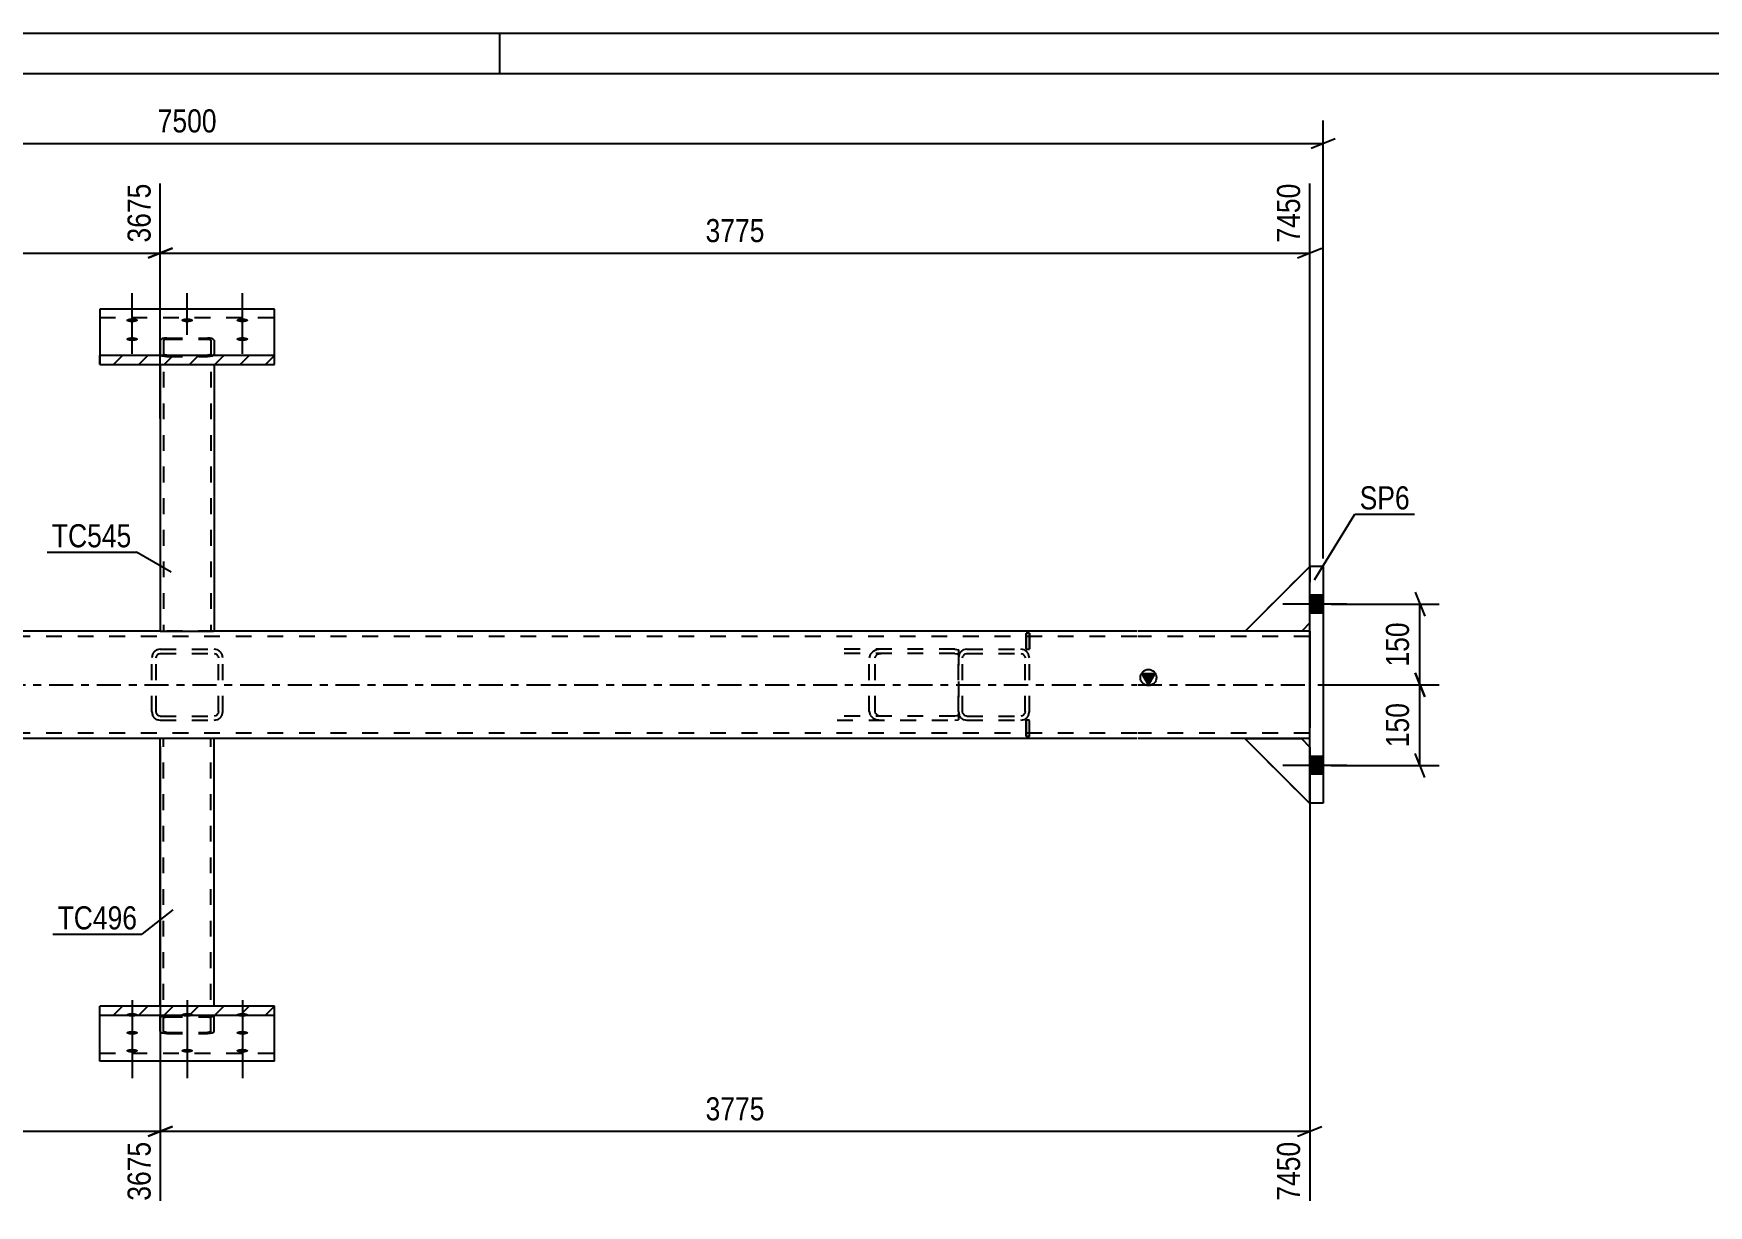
# Model space of a CAD drawing. Header units: millimetres. Extents: x 0 to 841, y 0 to 594.
# Drawn here: x 153.2 to 360.8, y 448.7 to 594 of the extents above; entities that cross this region are included whole.
import ezdxf

# ---------------------------------------------------------------- set-up
doc = ezdxf.new("R2010")
doc.units = ezdxf.units.MM
doc.linetypes.add('DXK_LINE_DOT2', pattern=[3.9198, 1.9599, -1.9599])
doc.linetypes.add('DXK_LINE_DOT3', pattern=[5.9187, 2.979, -0.9799, 0.9799, -0.9799])
doc.styles.add('Arial Narrow', font='ARIALN.TTF', dxfattribs={"height": 0.2})

# ---------------------------------------------------------------- blocks, each defined once
blk = doc.blocks.new('Unknown-761543589-1133 - 10020')
at = {"color": 5, "linetype": 'Continuous'}
for p, q in [((841, 594), (0, 594)), ((211, 589), (211, 594)), ((836, 589), (5, 589))]:
    blk.add_line(p, q, dxfattribs=at)
blk = doc.blocks.new('Part-761543589-1752 - 1733')
at = {"color": 2, "linetype": 'Continuous'}
for p, q in [((311.39, 498.57), (311.39, 527.91)), ((313.06, 527.91), (311.39, 527.91)), ((313.06, 527.91), (313.06, 498.57)), ((313.06, 498.57), (311.39, 498.57))]:
    blk.add_line(p, q, dxfattribs=at)
blk = doc.blocks.new('Part-761543589-1845 - 1733')
at = {"linetype": 'Continuous'}
h = blk.add_hatch(dxfattribs=at)
h.set_pattern_fill('', scale=0.7, style=0, pattern_type=0)
h.set_pattern_definition([(45, (183.0594, 554.0732), (-1.57154, 1.57154), [])])
h.paths.add_polyline_path([(183.06, 552.94), (183.06, 554.07), (161.39, 554.07), (161.39, 552.94)])
at = {"color": 2, "linetype": 'Continuous'}
for p, q in [((161.39, 559.81), (161.39, 554.07)), ((183.06, 559.81), (161.39, 559.81)), ((183.06, 554.07), (183.06, 559.81)), ((161.39, 552.94), (161.39, 554.07)), ((183.06, 554.07), (161.39, 554.07)), ((161.39, 552.94), (183.06, 552.94)), ((183.06, 552.94), (183.06, 554.07))]:
    blk.add_line(p, q, dxfattribs=at)
at = {"color": 7, "linetype": 'DXK_LINE_DOT2'}
for p, q in [((161.39, 558.8), (183.06, 558.8)), ((161.39, 554.07), (161.39, 552.94)), ((183.06, 552.94), (183.06, 554.07))]:
    blk.add_line(p, q, dxfattribs=at)
blk = doc.blocks.new('Part-761543589-1775 - 1733')
at = {"color": 7, "linetype": 'DXK_LINE_DOT2'}
for p, q in [((268.89, 517.64), (268.48, 517.56)), ((268.69, 517.06), (268.89, 517.11)), ((268.89, 517.64), (275.56, 517.64)), ((268.89, 517.11), (275.56, 517.11)), ((275.97, 517.56), (275.56, 517.64)), ((275.56, 517.11), (275.76, 517.06)), ((267.91, 516.98), (267.83, 516.57)), ((267.83, 509.91), (267.83, 516.57)), ((268.36, 516.57), (268.4, 516.78)), ((268.36, 509.91), (268.36, 516.57)), ((276.05, 516.78), (276.09, 516.57)), ((276.09, 509.91), (276.09, 516.57)), ((276.63, 516.57), (276.54, 516.98)), ((276.63, 509.91), (276.63, 516.57)), ((267.83, 509.91), (267.91, 509.5)), ((268.4, 509.7), (268.36, 509.91)), ((268.48, 508.92), (268.89, 508.84)), ((268.89, 509.37), (268.69, 509.41)), ((268.89, 509.37), (275.56, 509.37)), ((268.89, 508.84), (275.56, 508.84)), ((275.76, 509.41), (275.56, 509.37)), ((275.56, 508.84), (275.97, 508.92)), ((276.09, 509.91), (276.05, 509.7)), ((276.54, 509.5), (276.63, 509.91))]:
    blk.add_line(p, q, dxfattribs=at)
for centre, radius, start, end in [((268.89, 516.57), 1.07, 112.5, 157.5), ((268.89, 516.57), 0.533, 112.5, 157.5), ((275.56, 516.57), 0.533, 22.5, 67.5), ((275.56, 516.57), 1.07, 22.5, 67.5), ((268.89, 509.91), 1.07, 202.5, 247.5), ((268.89, 509.91), 0.533, 202.5, 247.5), ((275.56, 509.91), 0.533, 292.5, 337.5), ((275.56, 509.91), 1.07, 292.5, 337.5)]:
    blk.add_arc(centre, radius, start, end, dxfattribs=at)
blk = doc.blocks.new('Part-761543589-1790 - 1733')
at = {"color": 2, "linetype": 'Continuous'}
for p, q in [((168.89, 473.39), (168.89, 506.57)), ((175.56, 506.57), (168.89, 506.57)), ((175.56, 473.39), (175.56, 506.57))]:
    blk.add_line(p, q, dxfattribs=at)
at = {"color": 7, "linetype": 'DXK_LINE_DOT2'}
for p, q in [((169.29, 470.27), (169.29, 506.57)), ((175.04, 506.57), (175.07, 506.57)), ((175.07, 506.57), (175.13, 506.57)), ((175.13, 506.57), (175.16, 506.57)), ((175.16, 470.27), (175.16, 506.57)), ((168.89, 470.27), (168.89, 473.39)), ((168.95, 472.02), (168.89, 471.92)), ((169.13, 472.1), (168.95, 472.02)), ((169.39, 472.16), (169.13, 472.1)), ((169.29, 471.92), (169.32, 471.97)), ((169.32, 471.97), (169.41, 472.01)), ((169.69, 472.18), (169.39, 472.16)), ((169.41, 472.01), (169.54, 472.04)), ((169.54, 472.04), (169.69, 472.05)), ((169.69, 472.18), (174.76, 472.18)), ((169.69, 472.05), (174.76, 472.05)), ((175.07, 472.16), (174.76, 472.18)), ((174.76, 472.05), (174.91, 472.04)), ((174.91, 472.04), (175.04, 472.01)), ((175.04, 472.01), (175.13, 471.97)), ((175.33, 472.1), (175.07, 472.16)), ((175.13, 471.97), (175.16, 471.92)), ((175.5, 472.02), (175.33, 472.1)), ((175.56, 471.92), (175.5, 472.02)), ((175.56, 470.27), (175.56, 473.39)), ((168.89, 470.27), (168.95, 470.17)), ((168.95, 470.17), (169.13, 470.09)), ((169.13, 470.09), (169.39, 470.03)), ((169.32, 470.22), (169.29, 470.27)), ((169.41, 470.18), (169.32, 470.22)), ((169.39, 470.03), (169.69, 470.01)), ((169.54, 470.15), (169.41, 470.18)), ((169.69, 470.14), (169.54, 470.15)), ((169.69, 470.14), (174.76, 470.14)), ((169.69, 470.01), (174.76, 470.01)), ((174.91, 470.15), (174.76, 470.14)), ((174.76, 470.01), (175.07, 470.03)), ((175.04, 470.18), (174.91, 470.15)), ((175.13, 470.22), (175.04, 470.18)), ((175.07, 470.03), (175.33, 470.09)), ((175.16, 470.27), (175.13, 470.22)), ((175.33, 470.09), (175.5, 470.17)), ((175.5, 470.17), (175.56, 470.27))]:
    blk.add_line(p, q, dxfattribs=at)
blk = doc.blocks.new('Part-761543589-1840 - 1733')
at = {"color": 2, "linetype": 'Continuous'}
for p, q in [((303.39, 519.91), (311.39, 527.91)), ((310.39, 519.91), (303.39, 519.91)), ((311.39, 520.91), (310.39, 519.91))]:
    blk.add_line(p, q, dxfattribs=at)
at = {"color": 7, "linetype": 'DXK_LINE_DOT2'}
blk.add_line((311.39, 520.91), (311.39, 527.91), dxfattribs=at)
blk = doc.blocks.new('Bolt-761543589-1795 - 1733')
at = {"linetype": 'Continuous'}
for points in [[(165.39, 558.19), (165.24, 558.19), (165.09, 558.21), (164.96, 558.24), (164.85, 558.27), (164.76, 558.31), (164.7, 558.36), (164.66, 558.41), (164.66, 558.47), (164.7, 558.52), (164.76, 558.56), (164.85, 558.61), (164.96, 558.64), (165.09, 558.67), (165.24, 558.68), (165.39, 558.69), (165.55, 558.68), (165.69, 558.67), (165.82, 558.64), (165.94, 558.61), (166.03, 558.56), (166.09, 558.52), (166.12, 558.47), (166.12, 558.41), (166.09, 558.36), (166.03, 558.31), (165.94, 558.27), (165.82, 558.24), (165.69, 558.21), (165.55, 558.19)], [(172.23, 558.19), (172.07, 558.19), (171.93, 558.21), (171.8, 558.24), (171.68, 558.27), (171.59, 558.31), (171.53, 558.36), (171.5, 558.41), (171.5, 558.47), (171.53, 558.52), (171.59, 558.56), (171.68, 558.61), (171.8, 558.64), (171.93, 558.67), (172.07, 558.68), (172.23, 558.69), (172.38, 558.68), (172.52, 558.67), (172.66, 558.64), (172.77, 558.61), (172.86, 558.56), (172.92, 558.52), (172.96, 558.47), (172.96, 558.41), (172.92, 558.36), (172.86, 558.31), (172.77, 558.27), (172.66, 558.24), (172.52, 558.21), (172.38, 558.19)], [(179.06, 558.19), (178.91, 558.19), (178.76, 558.21), (178.63, 558.24), (178.51, 558.27), (178.42, 558.31), (178.36, 558.36), (178.33, 558.41), (178.33, 558.47), (178.36, 558.52), (178.42, 558.56), (178.51, 558.61), (178.63, 558.64), (178.76, 558.67), (178.91, 558.68), (179.06, 558.69), (179.21, 558.68), (179.36, 558.67), (179.49, 558.64), (179.6, 558.61), (179.69, 558.56), (179.76, 558.52), (179.79, 558.47), (179.79, 558.41), (179.76, 558.36), (179.69, 558.31), (179.6, 558.27), (179.49, 558.24), (179.36, 558.21), (179.21, 558.19)], [(165.39, 555.85), (165.24, 555.86), (165.09, 555.87), (164.96, 555.9), (164.85, 555.93), (164.76, 555.98), (164.7, 556.02), (164.66, 556.08), (164.66, 556.13), (164.7, 556.18), (164.76, 556.23), (164.85, 556.27), (164.96, 556.3), (165.09, 556.33), (165.24, 556.35), (165.39, 556.35), (165.55, 556.35), (165.69, 556.33), (165.82, 556.3), (165.94, 556.27), (166.03, 556.23), (166.09, 556.18), (166.12, 556.13), (166.12, 556.08), (166.09, 556.02), (166.03, 555.98), (165.94, 555.93), (165.82, 555.9), (165.69, 555.87), (165.55, 555.86)], [(179.06, 555.85), (178.91, 555.86), (178.76, 555.87), (178.63, 555.9), (178.51, 555.93), (178.42, 555.98), (178.36, 556.02), (178.33, 556.08), (178.33, 556.13), (178.36, 556.18), (178.42, 556.23), (178.51, 556.27), (178.63, 556.3), (178.76, 556.33), (178.91, 556.35), (179.06, 556.35), (179.21, 556.35), (179.36, 556.33), (179.49, 556.3), (179.6, 556.27), (179.69, 556.23), (179.76, 556.18), (179.79, 556.13), (179.79, 556.08), (179.76, 556.02), (179.69, 555.98), (179.6, 555.93), (179.49, 555.9), (179.36, 555.87), (179.21, 555.86)]]:
    blk.add_hatch(color=1, dxfattribs=at).paths.add_polyline_path(points)
at = {"color": 1, "linetype": 'Continuous'}
for p, q in [((165.39, 556.62), (165.39, 561.82)), ((172.23, 556.62), (172.23, 561.82)), ((179.06, 556.62), (179.06, 561.82)), ((165.39, 554.29), (165.39, 559.48)), ((179.06, 554.29), (179.06, 559.48))]:
    blk.add_line(p, q, dxfattribs=at)
blk = doc.blocks.new('Bolt-761543589-1798 - 1733')
at = {"linetype": 'Continuous'}
for points in [[(165.39, 472.55), (165.55, 472.54), (165.69, 472.53), (165.82, 472.5), (165.94, 472.47), (166.03, 472.43), (166.09, 472.39), (166.12, 472.34), (166.12, 472.29), (166.09, 472.24), (166.03, 472.19), (165.94, 472.15), (165.82, 472.12), (165.69, 472.09), (165.55, 472.08), (165.39, 472.07), (165.24, 472.08), (165.09, 472.09), (164.96, 472.12), (164.85, 472.15), (164.76, 472.19), (164.7, 472.24), (164.66, 472.29), (164.66, 472.34), (164.7, 472.39), (164.76, 472.43), (164.85, 472.47), (164.96, 472.5), (165.09, 472.53), (165.24, 472.54)], [(172.23, 472.55), (172.38, 472.54), (172.52, 472.53), (172.66, 472.5), (172.77, 472.47), (172.86, 472.43), (172.92, 472.39), (172.96, 472.34), (172.96, 472.29), (172.92, 472.24), (172.86, 472.19), (172.77, 472.15), (172.66, 472.12), (172.52, 472.09), (172.38, 472.08), (172.23, 472.07), (172.07, 472.08), (171.93, 472.09), (171.79, 472.12), (171.68, 472.15), (171.59, 472.19), (171.53, 472.24), (171.5, 472.29), (171.5, 472.34), (171.53, 472.39), (171.59, 472.43), (171.68, 472.47), (171.79, 472.5), (171.93, 472.53), (172.07, 472.54)], [(179.06, 472.55), (179.21, 472.54), (179.36, 472.53), (179.49, 472.5), (179.6, 472.47), (179.69, 472.43), (179.76, 472.39), (179.79, 472.34), (179.79, 472.29), (179.76, 472.24), (179.69, 472.19), (179.6, 472.15), (179.49, 472.12), (179.36, 472.09), (179.21, 472.08), (179.06, 472.07), (178.91, 472.08), (178.76, 472.09), (178.63, 472.12), (178.51, 472.15), (178.42, 472.19), (178.36, 472.24), (178.33, 472.29), (178.33, 472.34), (178.36, 472.39), (178.42, 472.43), (178.51, 472.47), (178.63, 472.5), (178.76, 472.53), (178.91, 472.54)], [(165.39, 470.33), (165.55, 470.32), (165.69, 470.31), (165.82, 470.28), (165.94, 470.25), (166.03, 470.21), (166.09, 470.16), (166.12, 470.11), (166.12, 470.06), (166.09, 470.01), (166.03, 469.97), (165.94, 469.93), (165.82, 469.89), (165.69, 469.87), (165.55, 469.85), (165.39, 469.85), (165.24, 469.85), (165.09, 469.87), (164.96, 469.89), (164.85, 469.93), (164.76, 469.97), (164.7, 470.01), (164.66, 470.06), (164.66, 470.11), (164.7, 470.16), (164.76, 470.21), (164.85, 470.25), (164.96, 470.28), (165.09, 470.31), (165.24, 470.32)], [(179.06, 470.33), (179.21, 470.32), (179.36, 470.31), (179.49, 470.28), (179.6, 470.25), (179.69, 470.21), (179.76, 470.16), (179.79, 470.11), (179.79, 470.06), (179.76, 470.01), (179.69, 469.97), (179.6, 469.93), (179.49, 469.89), (179.36, 469.87), (179.21, 469.85), (179.06, 469.85), (178.91, 469.85), (178.76, 469.87), (178.63, 469.89), (178.51, 469.93), (178.42, 469.97), (178.36, 470.01), (178.33, 470.06), (178.33, 470.11), (178.36, 470.16), (178.42, 470.21), (178.51, 470.25), (178.63, 470.28), (178.76, 470.31), (178.91, 470.32)], [(165.39, 468.1), (165.55, 468.1), (165.69, 468.08), (165.82, 468.06), (165.94, 468.02), (166.03, 467.98), (166.09, 467.94), (166.12, 467.89), (166.12, 467.84), (166.09, 467.79), (166.03, 467.74), (165.94, 467.7), (165.82, 467.67), (165.69, 467.64), (165.55, 467.63), (165.39, 467.62), (165.24, 467.63), (165.09, 467.64), (164.96, 467.67), (164.85, 467.7), (164.76, 467.74), (164.7, 467.79), (164.66, 467.84), (164.66, 467.89), (164.7, 467.94), (164.76, 467.98), (164.85, 468.02), (164.96, 468.06), (165.09, 468.08), (165.24, 468.1)], [(172.23, 468.1), (172.38, 468.1), (172.52, 468.08), (172.66, 468.06), (172.77, 468.02), (172.86, 467.98), (172.92, 467.94), (172.96, 467.89), (172.96, 467.84), (172.92, 467.79), (172.86, 467.74), (172.77, 467.7), (172.66, 467.67), (172.52, 467.64), (172.38, 467.63), (172.23, 467.62), (172.07, 467.63), (171.93, 467.64), (171.79, 467.67), (171.68, 467.7), (171.59, 467.74), (171.53, 467.79), (171.5, 467.84), (171.5, 467.89), (171.53, 467.94), (171.59, 467.98), (171.68, 468.02), (171.79, 468.06), (171.93, 468.08), (172.07, 468.1)], [(179.06, 468.1), (179.21, 468.1), (179.36, 468.08), (179.49, 468.06), (179.6, 468.02), (179.69, 467.98), (179.76, 467.94), (179.79, 467.89), (179.79, 467.84), (179.76, 467.79), (179.69, 467.74), (179.6, 467.7), (179.49, 467.67), (179.36, 467.64), (179.21, 467.63), (179.06, 467.62), (178.91, 467.63), (178.76, 467.64), (178.63, 467.67), (178.51, 467.7), (178.42, 467.74), (178.36, 467.79), (178.33, 467.84), (178.33, 467.89), (178.36, 467.94), (178.42, 467.98), (178.51, 468.02), (178.63, 468.06), (178.76, 468.08), (178.91, 468.1)]]:
    blk.add_hatch(color=1, dxfattribs=at).paths.add_polyline_path(points)
at = {"color": 1, "linetype": 'Continuous'}
for p, q in [((165.39, 474.14), (165.39, 468.91)), ((172.23, 474.14), (172.23, 468.91)), ((179.06, 474.14), (179.06, 468.91)), ((165.39, 471.92), (165.39, 466.68)), ((179.06, 471.92), (179.06, 466.68)), ((165.39, 469.69), (165.39, 464.46)), ((172.23, 469.69), (172.23, 464.46)), ((179.06, 469.69), (179.06, 464.46))]:
    blk.add_line(p, q, dxfattribs=at)
blk = doc.blocks.new('Bolt-761543589-1801 - 1733')
at = {"linetype": 'Continuous'}
for points in [[(311.39, 524.34), (311.39, 522.14), (313.06, 522.14), (313.06, 524.34)], [(311.39, 524.34), (311.39, 522.14), (313.06, 522.14), (313.06, 524.34)], [(311.39, 504.34), (311.39, 502.14), (313.06, 502.14), (313.06, 504.34)], [(311.39, 504.34), (311.39, 502.14), (313.06, 502.14), (313.06, 504.34)]]:
    blk.add_hatch(color=1, dxfattribs=at).paths.add_polyline_path(points)
at = {"color": 1, "linetype": 'Continuous'}
for p, q in [((313.06, 524.34), (311.39, 524.34)), ((313.06, 524.34), (311.39, 524.34)), ((315.99, 523.24), (308.06, 523.24)), ((315.99, 523.24), (308.06, 523.24)), ((313.06, 522.14), (311.39, 522.14)), ((313.06, 522.14), (311.39, 522.14)), ((315.99, 503.24), (308.06, 503.24)), ((315.99, 503.24), (308.06, 503.24)), ((313.06, 504.34), (311.39, 504.34)), ((313.06, 504.34), (311.39, 504.34)), ((313.06, 502.14), (311.39, 502.14)), ((313.06, 502.14), (311.39, 502.14))]:
    blk.add_line(p, q, dxfattribs=at)
blk = doc.blocks.new('Part-761543589-1818 - 1733')
at = {"linetype": 'Continuous'}
blk.add_hatch(color=2, dxfattribs=at).paths.add_polyline_path([(291.39, 513.24), (290.59, 514.64), (292.19, 514.64)])
at = {"color": 2, "linetype": 'Continuous'}
for p, q in [((168.89, 519.91), (54.49, 519.91)), ((289.96, 519.91), (175.56, 519.91)), ((303.39, 519.91), (290.06, 519.91)), ((311.39, 519.91), (310.39, 519.91)), ((311.39, 518.57), (311.39, 507.91)), ((291.39, 513.24), (290.59, 514.64)), ((290.59, 514.64), (292.19, 514.64)), ((292.19, 514.64), (291.39, 513.24)), ((168.89, 506.57), (54.49, 506.57)), ((289.96, 506.57), (175.56, 506.57)), ((311.39, 506.57), (290.06, 506.57))]:
    blk.add_line(p, q, dxfattribs=at)
at = {"color": 7, "linetype": 'DXK_LINE_DOT2'}
for p, q in [((289.96, 519.24), (54.49, 519.24)), ((175.56, 519.91), (168.89, 519.91)), ((311.39, 519.24), (290.06, 519.24)), ((310.39, 519.91), (303.39, 519.91)), ((311.39, 519.91), (311.39, 518.57)), ((311.39, 519.91), (311.39, 519.51)), ((289.96, 507.24), (54.49, 507.24)), ((311.39, 507.24), (290.06, 507.24)), ((311.39, 506.57), (311.39, 507.91)), ((175.56, 506.57), (168.89, 506.57))]:
    blk.add_line(p, q, dxfattribs=at)
at = {"color": 7, "linetype": 'DXK_LINE_DOT3'}
for p, q in [((54.49, 513.24), (289.96, 513.24)), ((290.06, 513.24), (311.39, 513.24))]:
    blk.add_line(p, q, dxfattribs=at)
at = {"color": 2, "linetype": 'Continuous'}
blk.add_circle((291.39, 514.14), 1, dxfattribs=at)
blk = doc.blocks.new('Part-761543589-1819 - 1733')
at = {"color": 7, "linetype": 'DXK_LINE_DOT2'}
for p, q in [((168.89, 517.64), (168.48, 517.56)), ((168.69, 517.06), (168.89, 517.11)), ((168.89, 517.64), (175.56, 517.64)), ((168.89, 517.11), (175.56, 517.11)), ((175.97, 517.56), (175.56, 517.64)), ((175.56, 517.11), (175.76, 517.06)), ((167.91, 516.98), (167.83, 516.57)), ((167.83, 509.91), (167.83, 516.57)), ((168.36, 516.57), (168.4, 516.78)), ((168.36, 509.91), (168.36, 516.57)), ((176.05, 516.78), (176.09, 516.57)), ((176.09, 509.91), (176.09, 516.57)), ((176.63, 516.57), (176.54, 516.98)), ((176.63, 509.91), (176.63, 516.57)), ((167.83, 509.91), (167.91, 509.5)), ((168.4, 509.7), (168.36, 509.91)), ((168.48, 508.92), (168.89, 508.84)), ((168.89, 509.37), (168.69, 509.41)), ((168.89, 509.37), (175.56, 509.37)), ((168.89, 508.84), (175.56, 508.84)), ((175.76, 509.41), (175.56, 509.37)), ((175.56, 508.84), (175.97, 508.92)), ((176.09, 509.91), (176.05, 509.7)), ((176.54, 509.5), (176.63, 509.91))]:
    blk.add_line(p, q, dxfattribs=at)
for centre, radius, start, end in [((168.89, 516.57), 1.07, 112.5, 157.5), ((168.89, 516.57), 0.533, 112.5, 157.5), ((175.56, 516.57), 0.533, 22.5, 67.5), ((175.56, 516.57), 1.07, 22.5, 67.5), ((168.89, 509.91), 1.07, 202.5, 247.5), ((168.89, 509.91), 0.533, 202.5, 247.5), ((175.56, 509.91), 0.533, 292.5, 337.5), ((175.56, 509.91), 1.07, 292.5, 337.5)]:
    blk.add_arc(centre, radius, start, end, dxfattribs=at)
blk = doc.blocks.new('Part-761543589-1820 - 1733')
at = {"color": 7, "linetype": 'DXK_LINE_DOT2'}
for p, q in [((267.4, 517.64), (252.79, 517.64)), ((267.4, 517.11), (252.79, 517.11)), ((258.25, 517.64), (257.69, 517.56)), ((257.97, 517.06), (258.25, 517.11)), ((267.4, 517.64), (267.83, 517.58)), ((267.4, 517.11), (267.68, 517.06)), ((267.68, 517.06), (267.83, 516.99)), ((267.83, 517.58), (267.83, 508.9)), ((256.89, 516.98), (256.78, 516.57)), ((256.78, 509.91), (256.78, 516.57)), ((257.51, 516.57), (257.57, 516.78)), ((257.51, 509.91), (257.51, 516.57)), ((267.4, 509.37), (252.79, 509.37)), ((252.79, 508.84), (267.4, 508.84)), ((256.78, 509.91), (256.89, 509.5)), ((257.57, 509.7), (257.51, 509.91)), ((257.69, 508.92), (258.25, 508.84)), ((258.25, 509.37), (257.97, 509.41)), ((267.68, 509.41), (267.4, 509.37)), ((267.4, 508.84), (267.83, 508.9)), ((267.83, 509.48), (267.68, 509.41))]:
    blk.add_line(p, q, dxfattribs=at)
for centre, radius, start, end in [((258.02, 516.26), 1.34, 104.5547, 147.5896), ((258.13, 516.42), 0.668, 104.5547, 147.5896), ((258.02, 510.21), 1.34, 212.4104, 255.4453), ((258.13, 510.06), 0.668, 212.4104, 255.4453)]:
    blk.add_arc(centre, radius, start, end, dxfattribs=at)
blk = doc.blocks.new('Part-761543589-1839 - 1733')
at = {"color": 7, "linetype": 'DXK_LINE_DOT2'}
for p, q in [((303.39, 519.91), (311.39, 527.91)), ((311.39, 527.91), (311.39, 520.91)), ((310.39, 519.91), (303.39, 519.91)), ((311.39, 520.91), (310.39, 519.91))]:
    blk.add_line(p, q, dxfattribs=at)
blk = doc.blocks.new('Part-761543589-1841 - 1733')
at = {"color": 7, "linetype": 'DXK_LINE_DOT2'}
for p, q in [((303.39, 519.91), (311.39, 527.91)), ((311.39, 527.91), (311.39, 520.91)), ((310.39, 519.91), (303.39, 519.91)), ((311.39, 520.91), (310.39, 519.91))]:
    blk.add_line(p, q, dxfattribs=at)
blk = doc.blocks.new('Part-761543589-1842 - 1733')
at = {"color": 7, "linetype": 'DXK_LINE_DOT2'}
for p, q in [((310.39, 506.52), (303.39, 506.52)), ((303.39, 506.52), (311.39, 498.52)), ((311.39, 505.52), (310.39, 506.52)), ((311.39, 498.52), (311.39, 505.52))]:
    blk.add_line(p, q, dxfattribs=at)
blk = doc.blocks.new('Part-761543589-1843 - 1733')
at = {"color": 2, "linetype": 'Continuous'}
for p, q in [((310.39, 506.52), (303.39, 506.52)), ((303.39, 506.52), (311.39, 498.52)), ((311.39, 505.52), (310.39, 506.52)), ((311.39, 498.57), (311.39, 498.52))]:
    blk.add_line(p, q, dxfattribs=at)
at = {"color": 7, "linetype": 'DXK_LINE_DOT2'}
blk.add_line((311.39, 498.52), (311.39, 505.52), dxfattribs=at)
blk = doc.blocks.new('Part-761543589-1844 - 1733')
at = {"color": 7, "linetype": 'DXK_LINE_DOT2'}
for p, q in [((310.39, 506.52), (303.39, 506.52)), ((303.39, 506.52), (311.39, 498.52)), ((311.39, 505.52), (310.39, 506.52)), ((311.39, 498.52), (311.39, 505.52))]:
    blk.add_line(p, q, dxfattribs=at)
blk = doc.blocks.new('Part-761543589-1848 - 1733')
at = {"linetype": 'Continuous'}
h = blk.add_hatch(dxfattribs=at)
h.set_pattern_fill('', scale=0.7, style=0, pattern_type=0)
h.set_pattern_definition([(45, (183.0593, 473.3906), (-1.57154, 1.57154), [])])
h.paths.add_polyline_path([(183.06, 472.26), (183.06, 473.39), (161.39, 473.39), (161.39, 472.26)])
at = {"color": 7, "linetype": 'DXK_LINE_DOT2'}
for p, q in [((161.39, 472.26), (161.39, 473.39)), ((183.06, 472.26), (183.06, 473.39)), ((161.39, 467.57), (183.06, 467.57))]:
    blk.add_line(p, q, dxfattribs=at)
at = {"color": 2, "linetype": 'Continuous'}
for p, q in [((161.39, 472.26), (161.39, 473.39)), ((183.06, 473.39), (161.39, 473.39)), ((161.39, 466.56), (161.39, 472.26)), ((161.39, 472.26), (183.06, 472.26)), ((183.06, 472.26), (183.06, 473.39)), ((183.06, 466.56), (183.06, 472.26)), ((183.06, 466.56), (161.39, 466.56))]:
    blk.add_line(p, q, dxfattribs=at)
blk = doc.blocks.new('Part-761543589-1854 - 1733')
at = {"color": 7, "linetype": 'DXK_LINE_DOT2'}
for p, q in [((168.95, 556.07), (168.89, 555.97)), ((168.89, 555.97), (168.89, 552.94)), ((169.13, 556.16), (168.95, 556.07)), ((169.39, 556.22), (169.13, 556.16)), ((169.29, 555.97), (169.32, 556.02)), ((169.29, 555.97), (169.29, 519.91)), ((169.32, 556.02), (169.41, 556.06)), ((169.69, 556.24), (169.39, 556.22)), ((169.41, 556.06), (169.54, 556.09)), ((169.54, 556.09), (169.69, 556.1)), ((169.69, 556.24), (174.76, 556.24)), ((169.69, 556.1), (174.76, 556.1)), ((175.07, 556.22), (174.76, 556.24)), ((174.76, 556.1), (174.91, 556.09)), ((174.91, 556.09), (175.04, 556.06)), ((175.04, 556.06), (175.13, 556.02)), ((175.33, 556.16), (175.07, 556.22)), ((175.13, 556.02), (175.16, 555.97)), ((175.16, 555.97), (175.16, 519.91)), ((175.5, 556.07), (175.33, 556.16)), ((175.56, 555.97), (175.5, 556.07)), ((175.56, 555.97), (175.56, 552.94)), ((168.89, 554.23), (168.95, 554.13)), ((168.95, 554.13), (169.13, 554.04)), ((169.13, 554.04), (169.39, 553.98)), ((169.32, 554.18), (169.29, 554.23)), ((169.41, 554.14), (169.32, 554.18)), ((169.39, 553.98), (169.69, 553.96)), ((169.54, 554.11), (169.41, 554.14)), ((169.69, 554.1), (169.54, 554.11)), ((169.69, 554.1), (174.76, 554.1)), ((169.69, 553.96), (174.76, 553.96)), ((174.91, 554.11), (174.76, 554.1)), ((174.76, 553.96), (175.07, 553.98)), ((175.04, 554.14), (174.91, 554.11)), ((175.13, 554.18), (175.04, 554.14)), ((175.07, 553.98), (175.33, 554.04)), ((175.16, 554.23), (175.13, 554.18)), ((175.33, 554.04), (175.5, 554.13)), ((175.5, 554.13), (175.56, 554.23)), ((175.13, 519.91), (175.16, 519.91))]:
    blk.add_line(p, q, dxfattribs=at)
at = {"color": 2, "linetype": 'Continuous'}
for p, q in [((168.89, 552.94), (168.89, 519.91)), ((175.56, 552.94), (175.56, 519.91)), ((168.89, 519.91), (175.5, 519.91)), ((175.56, 519.91), (175.5, 519.91))]:
    blk.add_line(p, q, dxfattribs=at)
blk = doc.blocks.new('Part-761543589-1868 - 1733')
at = {"color": 7, "linetype": 'DXK_LINE_DOT2'}
for p, q in [((276.63, 508.84), (276.23, 508.84)), ((276.23, 508.84), (276.23, 506.84)), ((276.23, 506.84), (276.23, 508.84)), ((276.63, 506.84), (276.63, 508.84)), ((276.63, 506.84), (276.63, 508.84)), ((276.63, 506.84), (276.23, 506.84))]:
    blk.add_line(p, q, dxfattribs=at)
blk = doc.blocks.new('Part-761543589-1873 - 1733')
at = {"color": 7, "linetype": 'DXK_LINE_DOT2'}
for p, q in [((276.63, 519.64), (276.23, 519.64)), ((276.23, 519.64), (276.23, 517.64)), ((276.23, 517.64), (276.23, 519.64)), ((276.63, 519.64), (276.63, 517.64)), ((276.63, 517.64), (276.63, 519.64)), ((276.23, 517.64), (276.63, 517.64))]:
    blk.add_line(p, q, dxfattribs=at)
blk = doc.blocks.new('StraightDimension-761543589-1968 - 1733')
at = {"color": 7, "linetype": 'Continuous'}
for p, q in [((33.06, 505.52), (33.06, 454.76)), ((168.89, 505.57), (168.89, 449.27)), ((34.56, 458.48), (31.56, 457.28)), ((33.06, 457.88), (168.89, 457.88)), ((167.39, 457.28), (170.39, 458.48))]:
    blk.add_line(p, q, dxfattribs=at)
at = {"color": 0}
blk.add_wipeout([(105.23, 458.63), (105.23, 462.83), (96.72, 462.83), (96.72, 458.63)], dxfattribs=at)
at = {"color": 0, "linetype": 'Continuous'}
for points in [[(32.46, 457.18), (28.26, 457.18), (28.26, 454.16), (32.46, 454.16)], [(168.29, 457.18), (164.09, 457.18), (164.09, 448.67), (168.29, 448.67)]]:
    blk.add_wipeout(points, dxfattribs=at)
at = {"color": 3, "style": 'Arial Narrow'}
blk.add_text('3675', height=2.863, dxfattribs=at).set_placement((97.32, 459.23))
at = {"color": 3, "linetype": 'Continuous', "style": 'Arial Narrow'}
for s, height, p in [('0', 2.86, (31.86, 454.76)), ('3675', 2.863, (167.69, 449.27))]:
    blk.add_text(s, height=height, rotation=90.0002, dxfattribs=at).set_placement(p)
blk = doc.blocks.new('StraightDimension-761543589-1947 - 1733')
at = {"color": 7, "linetype": 'Continuous'}
for p, q in [((168.89, 546.28), (168.89, 575.39)), ((33.06, 520.91), (33.06, 569.91)), ((34.56, 567.38), (31.56, 566.18)), ((167.39, 566.18), (170.39, 567.38)), ((33.06, 566.78), (168.89, 566.78))]:
    blk.add_line(p, q, dxfattribs=at)
at = {"color": 0, "linetype": 'Continuous'}
for points in [[(168.29, 575.99), (164.09, 575.99), (164.09, 567.48), (168.29, 567.48)], [(32.46, 570.51), (28.26, 570.51), (28.26, 567.48), (32.46, 567.48)]]:
    blk.add_wipeout(points, dxfattribs=at)
at = {"color": 0}
blk.add_wipeout([(105.23, 567.53), (105.23, 571.73), (96.72, 571.73), (96.72, 567.53)], dxfattribs=at)
at = {"color": 3, "linetype": 'Continuous', "style": 'Arial Narrow'}
for s, height, p in [('3675', 2.863, (167.69, 568.08)), ('0', 2.86, (31.86, 568.08))]:
    blk.add_text(s, height=height, rotation=90.0002, dxfattribs=at).set_placement(p)
at = {"color": 3, "style": 'Arial Narrow'}
blk.add_text('3675', height=2.863, dxfattribs=at).set_placement((97.32, 568.13))
blk = doc.blocks.new('StraightDimension-761543589-1937 - 1733')
at = {"color": 7, "linetype": 'Continuous'}
for p, q in [((168.89, 546.28), (168.89, 575.39)), ((311.39, 520.91), (311.39, 575.39)), ((170.39, 567.38), (167.39, 566.18)), ((309.89, 566.18), (312.89, 567.38)), ((168.89, 566.78), (311.39, 566.78))]:
    blk.add_line(p, q, dxfattribs=at)
at = {"color": 0, "linetype": 'Continuous'}
blk.add_wipeout([(310.79, 575.99), (306.59, 575.99), (306.59, 567.48), (310.79, 567.48)], dxfattribs=at)
at = {"color": 0}
blk.add_wipeout([(244.4, 567.53), (244.4, 571.73), (235.89, 571.73), (235.89, 567.53)], dxfattribs=at)
at = {"color": 3, "linetype": 'Continuous', "style": 'Arial Narrow'}
blk.add_text('7450', height=2.863, rotation=90.0002, dxfattribs=at).set_placement((310.19, 568.08))
at = {"color": 3, "style": 'Arial Narrow'}
blk.add_text('3775', height=2.863, dxfattribs=at).set_placement((236.49, 568.13))
blk = doc.blocks.new('StraightDimension-761543589-1877 - 1733')
at = {"color": 7, "linetype": 'Continuous'}
for p, q in [((312.39, 513.24), (327.44, 513.24)), ((324.44, 514.74), (325.64, 511.74)), ((325.04, 503.24), (325.04, 513.24)), ((325.64, 501.74), (324.44, 504.74)), ((314.06, 503.24), (327.44, 503.24))]:
    blk.add_line(p, q, dxfattribs=at)
at = {"color": 0}
blk.add_wipeout([(324.29, 511.58), (320.09, 511.58), (320.09, 504.9), (324.29, 504.9)], dxfattribs=at)
at = {"color": 3, "style": 'Arial Narrow'}
blk.add_text('150', height=2.863, rotation=90.0002, dxfattribs=at).set_placement((323.69, 505.5))
blk = doc.blocks.new('StraightDimension-761543589-1886 - 1733')
at = {"color": 7, "linetype": 'Continuous'}
for p, q in [((324.44, 524.74), (325.64, 521.74)), ((314.06, 523.24), (327.44, 523.24)), ((325.04, 513.24), (325.04, 523.24)), ((312.39, 513.24), (327.44, 513.24)), ((325.64, 511.74), (324.44, 514.74))]:
    blk.add_line(p, q, dxfattribs=at)
at = {"color": 0}
blk.add_wipeout([(324.29, 521.58), (320.09, 521.58), (320.09, 514.9), (324.29, 514.9)], dxfattribs=at)
at = {"color": 3, "style": 'Arial Narrow'}
blk.add_text('150', height=2.863, rotation=90.0002, dxfattribs=at).set_placement((323.69, 515.5))
blk = doc.blocks.new('StraightDimension-761543589-1919 - 1733')
at = {"color": 7, "linetype": 'Continuous'}
for p, q in [((313.06, 528.91), (313.06, 583.23)), ((31.39, 580.38), (313.06, 580.38)), ((311.56, 579.78), (314.56, 580.98))]:
    blk.add_line(p, q, dxfattribs=at)
at = {"color": 0}
blk.add_wipeout([(176.48, 581.13), (176.48, 585.33), (167.97, 585.33), (167.97, 581.13)], dxfattribs=at)
at = {"color": 3, "style": 'Arial Narrow'}
blk.add_text('7500', height=2.863, dxfattribs=at).set_placement((168.57, 581.73))
blk = doc.blocks.new('StraightDimension-761543589-1958 - 1733')
at = {"color": 7, "linetype": 'Continuous'}
for p, q in [((168.89, 505.57), (168.89, 449.27)), ((311.39, 505.52), (311.39, 449.27)), ((170.39, 458.48), (167.39, 457.28)), ((168.89, 457.88), (311.39, 457.88)), ((309.89, 457.28), (312.89, 458.48))]:
    blk.add_line(p, q, dxfattribs=at)
at = {"color": 0}
blk.add_wipeout([(244.4, 458.63), (244.4, 462.83), (235.89, 462.83), (235.89, 458.63)], dxfattribs=at)
at = {"color": 0, "linetype": 'Continuous'}
blk.add_wipeout([(310.79, 457.18), (306.59, 457.18), (306.59, 448.67), (310.79, 448.67)], dxfattribs=at)
at = {"color": 3, "style": 'Arial Narrow'}
blk.add_text('3775', height=2.863, dxfattribs=at).set_placement((236.49, 459.23))
at = {"color": 3, "linetype": 'Continuous', "style": 'Arial Narrow'}
blk.add_text('7450', height=2.863, rotation=90.0002, dxfattribs=at).set_placement((310.19, 449.27))
blk = doc.blocks.new('Mark-761543589-1748 - 1733')
at = {"color": 0}
blk.add_wipeout([(323.79, 534.99), (323.79, 537.99), (317.58, 537.99), (317.58, 534.99)], dxfattribs=at)
blk.add_wipeout([(323.79, 534.99), (323.79, 537.99), (317.58, 537.99), (317.58, 534.99)], dxfattribs=at)
at = {"color": 30, "linetype": 'Continuous'}
for p, q in [((311.98, 526.24), (316.98, 534.39)), ((316.98, 534.39), (324.39, 534.39))]:
    blk.add_line(p, q, dxfattribs=at)
at = {"color": 3, "style": 'Arial Narrow'}
blk.add_text('SP6', height=2.863, dxfattribs=at).set_placement((317.58, 534.99))
blk = doc.blocks.new('Mark-761543589-1786 - 1733')
at = {"color": 0}
blk.add_wipeout([(166.02, 482.91), (166.02, 485.91), (156.16, 485.91), (156.16, 482.91)], dxfattribs=at)
blk.add_wipeout([(166.02, 482.91), (166.02, 485.91), (156.16, 485.91), (156.16, 482.91)], dxfattribs=at)
at = {"color": 30, "linetype": 'Continuous'}
for p in [(170.43, 485.33), (155.56, 482.31)]:
    blk.add_line(p, (166.62, 482.31), dxfattribs=at)
at = {"color": 3, "style": 'Arial Narrow'}
blk.add_text('TC496', height=2.863, dxfattribs=at).set_placement((156.16, 482.91))
blk = doc.blocks.new('Mark-761543589-1850 - 1733')
at = {"color": 0}
blk.add_wipeout([(165.32, 530.29), (165.32, 533.29), (155.45, 533.29), (155.45, 530.29)], dxfattribs=at)
blk.add_wipeout([(165.32, 530.29), (165.32, 533.29), (155.45, 533.29), (155.45, 530.29)], dxfattribs=at)
at = {"color": 30, "linetype": 'Continuous'}
for p in [(154.85, 529.69), (170.25, 527.19)]:
    blk.add_line(p, (165.92, 529.69), dxfattribs=at)
at = {"color": 3, "style": 'Arial Narrow'}
blk.add_text('TC545', height=2.863, dxfattribs=at).set_placement((155.45, 530.29))

msp = doc.modelspace()

# ---------------------------------------------------------------- block references
for name in ['Unknown-761543589-1133 - 10020', 'Bolt-761543589-1795 - 1733', 'Part-761543589-1845 - 1733', 'Part-761543589-1854 - 1733', 'Part-761543589-1840 - 1733', 'Part-761543589-1839 - 1733', 'Part-761543589-1841 - 1733', 'Part-761543589-1752 - 1733', 'Bolt-761543589-1801 - 1733', 'Part-761543589-1818 - 1733', 'Part-761543589-1873 - 1733', 'Part-761543589-1819 - 1733', 'Part-761543589-1820 - 1733', 'Part-761543589-1775 - 1733', 'Part-761543589-1868 - 1733', 'Part-761543589-1790 - 1733', 'Part-761543589-1842 - 1733', 'Part-761543589-1843 - 1733', 'Part-761543589-1844 - 1733', 'Bolt-761543589-1798 - 1733', 'Part-761543589-1848 - 1733']:
    msp.add_blockref(name, (0, 0))

# ---------------------------------------------------------------- next in the draw order: block references
for name in ['StraightDimension-761543589-1947 - 1733', 'StraightDimension-761543589-1877 - 1733', 'StraightDimension-761543589-1968 - 1733']:
    msp.add_blockref(name, (0, 0))

# ---------------------------------------------------------------- next in the draw order: block references
for name in ['StraightDimension-761543589-1937 - 1733', 'StraightDimension-761543589-1958 - 1733']:
    msp.add_blockref(name, (0, 0))

# ---------------------------------------------------------------- next in the draw order: block references
for name in ['StraightDimension-761543589-1919 - 1733', 'StraightDimension-761543589-1886 - 1733', 'Mark-761543589-1786 - 1733']:
    msp.add_blockref(name, (0, 0))

# ---------------------------------------------------------------- next in the draw order: block references
for name in ['Mark-761543589-1748 - 1733', 'Mark-761543589-1850 - 1733']:
    msp.add_blockref(name, (0, 0))

doc.saveas('drawing.dxf')
